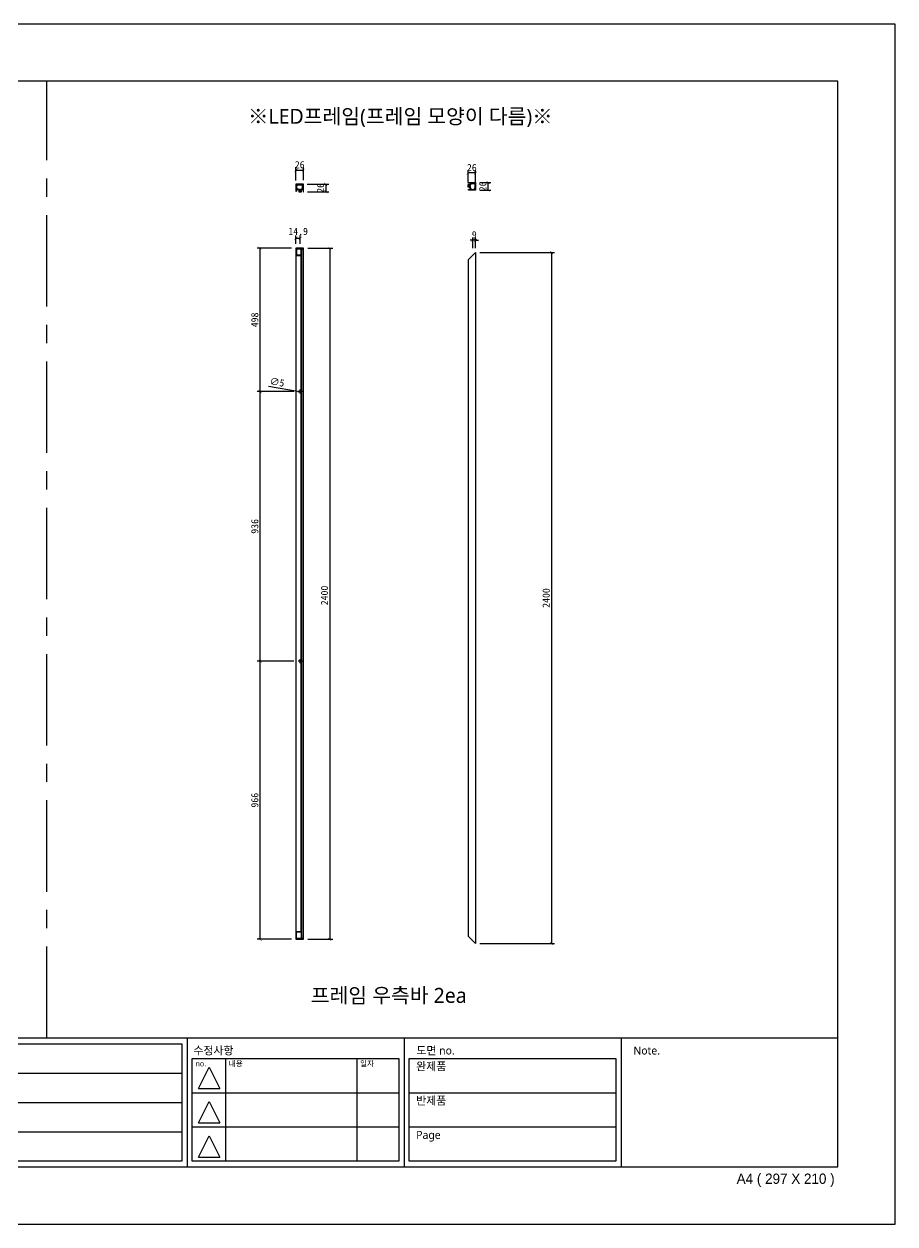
# Model space of a CAD drawing. Header units: millimetres. Extents: x -44117 to 256353, y -2095463 to 65325.
# Drawn here: x -33014 to -29988, y 57733 to 61900 of the extents above; entities that cross this region are included whole.
import ezdxf

# ---------------------------------------------------------------- set-up
doc = ezdxf.new("R2010")
doc.units = ezdxf.units.MM
doc.header["$LTSCALE"] = 10
doc.linetypes.add('CENTER', pattern=[50.8, 31.75, -6.35, 6.35, -6.35])
doc.layers.add('cen', color=1, linetype='CENTER')
doc.layers.add('도면층2', color=3, linetype='CENTER')
doc.styles.add('고딕', font='')
doc.styles.get('고딕').set_extended_font_data('HYgtrE')
doc.dimstyles.new('ISO-25', dxfattribs={"dimtxt": 2.5, "dimasz": 2.5, "dimexe": 1, "dimexo": 1, "dimtad": 1, "dimtxsty": 'Standard', "dimblk": 'ARCHTICK', "dimcen": 2.5, "dimadec": 0, "dimazin": 0, "dimtfac": 1, "dimtmove": 0, "dimatfit": 3, "dimfxl": 0, "dimarcsym": 0})

# ---------------------------------------------------------------- blocks, each defined once
blk = doc.blocks.new('A$C2EC13F1B')
at = {"color": 7}
for p, q in [((-3.67, -0.83), (-1.17, 4.17)), ((-1.17, 4.17), (1.33, -0.83))]:
    blk.add_line(p, q, dxfattribs=at)
blk.add_lwpolyline([(-3.67, -0.83), (1.33, -0.83)], dxfattribs=at)
blk = doc.blocks.new('a4 1scale')
at = {"color": 8}
for p, q in [((-15144.83, -4477.05), (-14867.83, -4477.05)), ((-15097.66, -4499.61), (-15097.66, -4477.05)), ((-15057.67, -4499.62), (-15057.67, -4477.06)), ((-15019.68, -4499.62), (-15019.68, -4477.06)), ((-14981.69, -4499.62), (-14981.69, -4477.06)), ((-14943.7, -4499.62), (-14943.7, -4477.06)), ((-14905.71, -4499.62), (-14905.71, -4477.06)), ((-15028.06, -4478.06), (-15028.06, -4498.62)), ((-14980.9, -4480.63), (-14944.7, -4480.63)), ((-14975.07, -4480.63), (-14975.07, -4498.62)), ((-14952.08, -4480.63), (-14952.08, -4498.62)), ((-14942.91, -4480.63), (-14906.71, -4480.63)), ((-15056.67, -4483.2), (-15020.68, -4483.2)), ((-15018.68, -4483.2), (-14982.69, -4483.2)), ((-14980.9, -4486.63), (-14944.7, -4486.63)), ((-14942.91, -4486.63), (-14906.71, -4486.63)), ((-15096.66, -4488.33), (-15058.67, -4488.34)), ((-15056.67, -4488.34), (-15020.68, -4488.34)), ((-15018.68, -4488.34), (-14982.69, -4488.34)), ((-15141.53, -4492.95), (-15101.88, -4492.95)), ((-15056.67, -4493.48), (-15020.68, -4493.48)), ((-15018.68, -4493.48), (-14982.69, -4493.48)), ((-14980.9, -4492.63), (-14944.7, -4492.63)), ((-14942.91, -4492.63), (-14906.71, -4492.63))]:
    blk.add_line(p, q, dxfattribs=at)
for points in [[(-15154.83, -4509.61), (-14857.83, -4509.61), (-14857.83, -4299.61), (-15154.83, -4299.61)], [(-15144.83, -4499.61), (-14867.83, -4499.61), (-14867.83, -4309.61), (-15144.83, -4309.61)]]:
    blk.add_lwpolyline(points, close=True)
for points in [[(-15143.82, -4478.05), (-15098.66, -4478.05), (-15098.66, -4498.61), (-15143.83, -4498.61)], [(-15058.67, -4478.06), (-15096.66, -4478.05), (-15096.66, -4498.61), (-15058.66, -4498.62)], [(-15056.67, -4478.06), (-15020.68, -4478.06), (-15020.68, -4498.62), (-15056.67, -4498.62)], [(-15018.68, -4478.06), (-14982.69, -4478.06), (-14982.69, -4498.62), (-15018.68, -4498.62)]]:
    blk.add_lwpolyline(points, close=True, dxfattribs=at)
for points in [[(-14944.7, -4480.63), (-14944.7, -4498.62), (-14980.9, -4498.62), (-14980.9, -4480.63)], [(-14906.71, -4480.63), (-14906.71, -4498.62), (-14942.91, -4498.62), (-14942.91, -4480.63)]]:
    blk.add_lwpolyline(points, dxfattribs=at)
at = {"color": 8, "xscale": 0.7469071166727064, "yscale": 0.7469071166727064, "zscale": 0.7469071166727064}
for p in [(-14977.06, -4485.3), (-14977.06, -4491.3), (-14977.06, -4497.29)]:
    blk.add_blockref('A$C2EC13F1B', p, dxfattribs=at)
at = {"color": 8, "style": '고딕'}
for s, insert, char_height, width, attachment_point in [('{\\fMalgun Gothic|b0|i0|c129|p50;PROJECT}', (-15095.45, -4478.74), 1.6004, 37.4801, 1), ('{\\fMalgun Gothic|b0|i0|c129|p50;설 계}', (-15055.65, -4478.55), 1.4003, 21.6513, 1), ('{\\fGulim|b0|i0|c129|p50;일자}', (-15027.2, -4478.57), 1.4, 24.7824, 1), ('{\\fMalgun Gothic|b0|i0|c129|p50;재 질}', (-15017.66, -4478.55), 1.4003, 21.6513, 1), ('{\\fMalgun Gothic|b0|i0|c129|p50;수정사항}', (-14980.67, -4478.55), 1.4003, 21.6513, 1), ('{\\fMalgun Gothic|b0|i0|c129|p50;도면 no.}', (-14941.63, -4478.55), 1.4003, 21.6513, 1), ('{\\fMalgun Gothic|b0|i0|c129|p50;Note.}', (-14903.64, -4478.55), 1.4003, 21.6513, 1), ('{\\fMalgun Gothic|b0|i0|c129|p50;no.}', (-14980.32, -4481.07), 0.96, 25.9815, 1), ('{\\fMalgun Gothic|b0|i0|c129|p50;내용}', (-14974.49, -4481.07), 0.96, 25.9815, 1), ('{\\fMalgun Gothic|b0|i0|c129|p50;일자}', (-14951.5, -4481.07), 0.96, 25.9815, 1), ('{\\fGulim|b0|i0|c129|p50;완\\fMalgun Gothic|b0|i0|c129|p50;제품}', (-14941.66, -4481.32), 1.4003, 21.6513, 1), ('{\\fMalgun Gothic|b0|i0|c129|p50;검 토}', (-15055.65, -4483.82), 1.4003, 21.6513, 1), ('{\\fMalgun Gothic|b0|i0|c129|p50;수 량}', (-15017.66, -4483.82), 1.4003, 21.6513, 1), ('{\\fMalgun Gothic|b0|i0|c129|p50;반제품}', (-14941.66, -4487.32), 1.4003, 21.6513, 1), ('{\\fMalgun Gothic|b0|i0|c129|p50;도면명}', (-15095.89, -4489.07), 1.6004, 37.4801, 1), ('{\\fMalgun Gothic|b0|i0|c129|p50;승 인}', (-15055.65, -4489.02), 1.4003, 21.6513, 1), ('{\\fMalgun Gothic|b0|i0|c129|p50;마 감}', (-15017.66, -4489.02), 1.4003, 21.6513, 1), ('{\\fMalgun Gothic|b0|i0|c129|p50;척 도 }', (-15055.65, -4494.02), 1.4003, 21.6513, 1), ('{\\fGulim|b0|i0|c129|p50;단 위}', (-15034.68, -4494.09), 1.4003, 21.6513, 1), ('{\\fMalgun Gothic|b0|i0|c129|p50;규 격 }', (-15017.66, -4494.02), 1.4003, 21.6513, 1), ('{\\fMalgun Gothic|b0|i0|c129|p50;Page}', (-14941.66, -4493.32), 1.4003, 21.6513, 1), ('mm', (-15024.45, -4496.13), 1.7, 15.2516, 5), ('{\\C8;P-01-01}', (-15144.37, -4500.78), 1.8004, 27.0059, 1), ('{\\C8;A4 ( 297 X 210 )}', (-14868.4, -4500.78), 1.8004, 27.0059, 3)]:
    blk.add_mtext(s, dxfattribs=dict(at, insert=insert, char_height=char_height, width=width, attachment_point=attachment_point))
blk = doc.blocks.new('_ArchTick')
at = {"color": 0, "linetype": 'ByBlock', "const_width": 0.15}
blk.add_lwpolyline([(-0.5, -0.5), (0.5, 0.5)], dxfattribs=at)
blk = doc.blocks.new('*D825')
at = {"color": 0, "lineweight": -2}
for p, q in [((-31430.3, 61106.9), (-31171.1, 61106.9)), ((-31181.1, 61106.9), (-31181.1, 58706.9)), ((-31430.3, 58706.9), (-31171.1, 58706.9))]:
    blk.add_line(p, q, dxfattribs=at)
at = {"layer": 'Defpoints', "color": 0}
for p in [(-31445.3, 61106.9), (-31445.3, 58706.9), (-31181.1, 58706.9)]:
    blk.add_point(p, dxfattribs=at)
at = {"color": 0, "lineweight": -2, "xscale": 10, "yscale": 10, "zscale": 10}
for p, rotation in [((-31181.1, 61106.9), 90), ((-31181.1, 58706.9), 270)]:
    blk.add_blockref('_ArchTick', p, dxfattribs=dict(at, rotation=rotation))
at = {"color": 0, "insert": (-31199.9, 59906.9), "char_height": 25, "attachment_point": 5, "rotation": 90}
blk.add_mtext('2400', dxfattribs=at)
blk = doc.blocks.new('*D819')
at = {"color": 0, "lineweight": -2}
for p, q in [((-31454.3, 61149.4), (-31464.3, 61149.4)), ((-31454.3, 61121.9), (-31454.3, 61159.4)), ((-31445.3, 61149.4), (-31454.3, 61149.4)), ((-31445.3, 61121.9), (-31445.3, 61159.4)), ((-31445.3, 61149.4), (-31435.3, 61149.4))]:
    blk.add_line(p, q, dxfattribs=at)
at = {"layer": 'Defpoints', "color": 0}
for p in [(-31454.3, 61149.4), (-31454.3, 61106.9), (-31445.3, 61106.9)]:
    blk.add_point(p, dxfattribs=at)
at = {"color": 0, "lineweight": -2, "xscale": 10, "yscale": 10, "zscale": 10}
blk.add_blockref('_ArchTick', (-31454.3, 61149.4), dxfattribs=at)
at = {"color": 0, "lineweight": -2, "xscale": 10, "yscale": 10, "zscale": 10, "rotation": 180}
blk.add_blockref('_ArchTick', (-31445.3, 61149.4), dxfattribs=at)
at = {"color": 0, "insert": (-31449.8, 61168.2), "char_height": 25, "attachment_point": 5}
blk.add_mtext('9', dxfattribs=at)
blk = doc.blocks.new('*D826')
at = {"color": 0, "lineweight": -2}
for p, q in [((-32164.7, 60642.7), (-32056.9, 60624.1)), ((-32051.9, 60623.3), (-32056.9, 60624.1)), ((-32051.9, 60623.3), (-32051.9, 60623.3))]:
    blk.add_line(p, q, dxfattribs=at)
at = {"layer": 'Defpoints', "color": 0}
for p in [(-32056.9, 60624.1), (-32051.9, 60623.3)]:
    blk.add_point(p, dxfattribs=at)
at = {"color": 0, "lineweight": -2, "xscale": 10, "yscale": 10, "zscale": 10}
for p, rotation in [((-32056.9, 60624.1), 350.2303854806272), ((-32051.9, 60623.3), 170.2303854806272)]:
    blk.add_blockref('_ArchTick', p, dxfattribs=dict(at, rotation=rotation))
at = {"color": 0, "insert": (-32134.8, 60656.6), "char_height": 25, "attachment_point": 5, "rotation": 350.2304}
blk.add_mtext('∅5', dxfattribs=at)
blk = doc.blocks.new('*D827')
at = {"color": 0, "lineweight": -2}
for p, q in [((-32028.3, 61121.7), (-31941.5, 61121.7)), ((-31951.5, 61121.7), (-31951.5, 58721.7)), ((-32028.3, 58721.7), (-31941.5, 58721.7))]:
    blk.add_line(p, q, dxfattribs=at)
at = {"layer": 'Defpoints', "color": 0}
for p in [(-32043.3, 61121.7), (-32043.3, 58721.7), (-31951.5, 58721.7)]:
    blk.add_point(p, dxfattribs=at)
at = {"color": 0, "lineweight": -2, "xscale": 10, "yscale": 10, "zscale": 10}
for p, rotation in [((-31951.5, 61121.7), 90), ((-31951.5, 58721.7), 270)]:
    blk.add_blockref('_ArchTick', p, dxfattribs=dict(at, rotation=rotation))
at = {"color": 0, "insert": (-31970.3, 59915.7), "char_height": 25, "attachment_point": 5, "rotation": 90}
blk.add_mtext('2400', dxfattribs=at)
blk = doc.blocks.new('*D820')
at = {"color": 0, "lineweight": -2}
for p, q in [((-32069.3, 61136.7), (-32069.3, 61166.1)), ((-32069.3, 61156.1), (-32054.4, 61156.1)), ((-32054.4, 61136.7), (-32054.4, 61166.1))]:
    blk.add_line(p, q, dxfattribs=at)
at = {"layer": 'Defpoints', "color": 0}
for p in [(-32054.4, 61156.1), (-32069.3, 61121.7), (-32054.4, 61121.7)]:
    blk.add_point(p, dxfattribs=at)
at = {"color": 0, "lineweight": -2, "xscale": 10, "yscale": 10, "zscale": 10, "rotation": 180}
blk.add_blockref('_ArchTick', (-32069.3, 61156.1), dxfattribs=at)
at = {"color": 0, "lineweight": -2, "xscale": 10, "yscale": 10, "zscale": 10}
blk.add_blockref('_ArchTick', (-32054.4, 61156.1), dxfattribs=at)
at = {"color": 0, "insert": (-32061.8, 61176.9), "char_height": 25, "attachment_point": 5}
blk.add_mtext('14,9', dxfattribs=at)
blk = doc.blocks.new('*D828')
at = {"color": 0, "lineweight": -2}
for p, q in [((-32080.9, 59687.7), (-32203.6, 59687.7)), ((-32193.6, 58721.7), (-32193.6, 59687.7)), ((-32084.3, 58721.7), (-32203.6, 58721.7))]:
    blk.add_line(p, q, dxfattribs=at)
at = {"layer": 'Defpoints', "color": 0}
for p in [(-32193.6, 59687.7), (-32065.9, 59687.7), (-32069.3, 58721.7)]:
    blk.add_point(p, dxfattribs=at)
at = {"color": 0, "lineweight": -2, "xscale": 10, "yscale": 10, "zscale": 10}
for p, rotation in [((-32193.6, 59687.7), 90), ((-32193.6, 58721.7), 270)]:
    blk.add_blockref('_ArchTick', p, dxfattribs=dict(at, rotation=rotation))
at = {"color": 0, "insert": (-32212.3, 59204.7), "char_height": 25, "attachment_point": 5, "rotation": 90}
blk.add_mtext('966', dxfattribs=at)
blk = doc.blocks.new('*D829')
at = {"color": 0, "lineweight": -2}
for p, q in [((-32080.9, 60623.7), (-32203.6, 60623.7)), ((-32193.6, 59687.7), (-32193.6, 60623.7)), ((-32076.4, 59687.7), (-32203.6, 59687.7))]:
    blk.add_line(p, q, dxfattribs=at)
at = {"layer": 'Defpoints', "color": 0}
for p in [(-32193.6, 60623.7), (-32065.9, 60623.7), (-32061.4, 59687.7)]:
    blk.add_point(p, dxfattribs=at)
at = {"color": 0, "lineweight": -2, "xscale": 10, "yscale": 10, "zscale": 10}
for p, rotation in [((-32193.6, 60623.7), 90), ((-32193.6, 59687.7), 270)]:
    blk.add_blockref('_ArchTick', p, dxfattribs=dict(at, rotation=rotation))
at = {"color": 0, "insert": (-32212.3, 60155.7), "char_height": 25, "attachment_point": 5, "rotation": 90}
blk.add_mtext('936', dxfattribs=at)
blk = doc.blocks.new('*D830')
at = {"color": 0, "lineweight": -2}
for p, q in [((-32084.3, 61121.7), (-32203.6, 61121.7)), ((-32193.6, 60623.7), (-32193.6, 61121.7)), ((-32076.4, 60623.7), (-32203.6, 60623.7))]:
    blk.add_line(p, q, dxfattribs=at)
at = {"layer": 'Defpoints', "color": 0}
for p in [(-32193.6, 61121.7), (-32069.3, 61121.7), (-32061.4, 60623.7)]:
    blk.add_point(p, dxfattribs=at)
at = {"color": 0, "lineweight": -2, "xscale": 10, "yscale": 10, "zscale": 10}
for p, rotation in [((-32193.6, 61121.7), 90), ((-32193.6, 60623.7), 270)]:
    blk.add_blockref('_ArchTick', p, dxfattribs=dict(at, rotation=rotation))
at = {"color": 0, "insert": (-32212.3, 60872.7), "char_height": 25, "attachment_point": 5, "rotation": 90}
blk.add_mtext('498', dxfattribs=at)
blk = doc.blocks.new('*D821')
at = {"color": 0, "lineweight": -2}
for p, q in [((-31471.3, 61352.7), (-31471.3, 61393)), ((-31445.3, 61352.7), (-31445.3, 61393)), ((-31445.3, 61383), (-31471.3, 61383))]:
    blk.add_line(p, q, dxfattribs=at)
at = {"layer": 'Defpoints', "color": 0}
for p in [(-31471.3, 61383), (-31471.3, 61337.7), (-31445.3, 61337.7)]:
    blk.add_point(p, dxfattribs=at)
at = {"color": 0, "lineweight": -2, "xscale": 10, "yscale": 10, "zscale": 10, "rotation": 180}
blk.add_blockref('_ArchTick', (-31471.3, 61383), dxfattribs=at)
at = {"color": 0, "lineweight": -2, "xscale": 10, "yscale": 10, "zscale": 10}
blk.add_blockref('_ArchTick', (-31445.3, 61383), dxfattribs=at)
at = {"color": 0, "insert": (-31458.3, 61401.7), "char_height": 25, "attachment_point": 5}
blk.add_mtext('26', dxfattribs=at)
blk = doc.blocks.new('*D822')
at = {"color": 0, "lineweight": -2}
for p, q in [((-31430.8, 61349.5), (-31391.7, 61349.5)), ((-31401.7, 61323.5), (-31401.7, 61349.5)), ((-31430.8, 61323.5), (-31391.7, 61323.5))]:
    blk.add_line(p, q, dxfattribs=at)
at = {"layer": 'Defpoints', "color": 0}
for p in [(-31445.8, 61349.5), (-31401.7, 61349.5), (-31445.8, 61323.5)]:
    blk.add_point(p, dxfattribs=at)
at = {"color": 0, "lineweight": -2, "xscale": 10, "yscale": 10, "zscale": 10}
for p, rotation in [((-31401.7, 61349.5), 90), ((-31401.7, 61323.5), 270)]:
    blk.add_blockref('_ArchTick', p, dxfattribs=dict(at, rotation=rotation))
at = {"color": 0, "insert": (-31420.4, 61336.5), "char_height": 25, "attachment_point": 5, "rotation": 90}
blk.add_mtext('26', dxfattribs=at)
blk = doc.blocks.new('*D823')
at = {"color": 0, "lineweight": -2}
for p, q in [((-32069.3, 61357.3), (-32069.3, 61402.7)), ((-32069.3, 61392.7), (-32043.3, 61392.7)), ((-32043.3, 61357.5), (-32043.3, 61402.7))]:
    blk.add_line(p, q, dxfattribs=at)
at = {"layer": 'Defpoints', "color": 0}
for p in [(-32043.3, 61392.7), (-32069.3, 61342.3), (-32043.3, 61342.5)]:
    blk.add_point(p, dxfattribs=at)
at = {"color": 0, "lineweight": -2, "xscale": 10, "yscale": 10, "zscale": 10, "rotation": 180}
blk.add_blockref('_ArchTick', (-32069.3, 61392.7), dxfattribs=at)
at = {"color": 0, "lineweight": -2, "xscale": 10, "yscale": 10, "zscale": 10}
blk.add_blockref('_ArchTick', (-32043.3, 61392.7), dxfattribs=at)
at = {"color": 0, "insert": (-32056.3, 61411.5), "char_height": 25, "attachment_point": 5}
blk.add_mtext('26', dxfattribs=at)
blk = doc.blocks.new('*D824')
at = {"color": 0, "lineweight": -2}
for p, q in [((-32029.9, 61344), (-31955.6, 61344)), ((-32029, 61318), (-31955.6, 61318)), ((-31965.6, 61344), (-31965.6, 61318))]:
    blk.add_line(p, q, dxfattribs=at)
at = {"layer": 'Defpoints', "color": 0}
for p in [(-32044.9, 61344), (-32044, 61318), (-31965.6, 61318)]:
    blk.add_point(p, dxfattribs=at)
at = {"color": 0, "lineweight": -2, "xscale": 10, "yscale": 10, "zscale": 10}
for p, rotation in [((-31965.6, 61344), 90), ((-31965.6, 61318), 270)]:
    blk.add_blockref('_ArchTick', p, dxfattribs=dict(at, rotation=rotation))
at = {"color": 0, "insert": (-31984.3, 61331), "char_height": 25, "attachment_point": 5, "rotation": 90}
blk.add_mtext('26', dxfattribs=at)

msp = doc.modelspace()

# ---------------------------------------------------------------- linework, layer by layer
for p, q in [((-32043.29756, 61121.69025), (-32069.29756, 61121.69025)), ((-32069.29756, 61121.69025), (-32069.29756, 58721.69025)), ((-32049.99756, 61095.69025), (-32069.29756, 61095.69025)), ((-32067.79756, 61118.69025), (-32067.79756, 61097.19025)), ((-32051.49756, 61118.69025), (-32067.79756, 61118.69025)), ((-32051.49756, 61097.19025), (-32067.79756, 61097.19025)), ((-32056.29756, 61121.69025), (-32056.29756, 61118.69025)), ((-32051.49756, 61097.19025), (-32051.49756, 61118.69025)), ((-32051.49756, 58747.69025), (-32051.49756, 61095.69025)), ((-32049.99756, 58724.69025), (-32049.99756, 61118.69025)), ((-32044.79756, 61118.69025), (-32049.99756, 61118.69025)), ((-32044.79756, 58724.69025), (-32044.79756, 61118.69025)), ((-32044.79756, 61097.19025), (-32044.79756, 61118.69025)), ((-32043.29756, 61095.69025), (-32044.79756, 61095.69025)), ((-32043.29756, 58721.69025), (-32043.29756, 61121.69025)), ((-31471.31726, 61080.85234), (-31445.31726, 61106.85234)), ((-31445.31726, 61106.85234), (-31445.31726, 58706.85234)), ((-31471.31726, 61080.85234), (-31471.31726, 58732.85234)), ((-32049.99756, 58747.69025), (-32069.29756, 58747.69025)), ((-32069.29756, 58721.69025), (-32043.29756, 58721.69025)), ((-32043.29756, 58721.69025), (-32069.29756, 58721.69025)), ((-32067.79756, 58724.69025), (-32067.79756, 58746.19025)), ((-32051.49756, 58746.19025), (-32067.79756, 58746.19025)), ((-32051.49756, 58724.69025), (-32067.79756, 58724.69025)), ((-32051.49756, 58746.19025), (-32051.49756, 58724.69025)), ((-32044.79756, 58724.69025), (-32049.99756, 58724.69025)), ((-32043.29756, 58747.69025), (-32044.79756, 58747.69025)), ((-31471.31726, 58732.85234), (-31445.31726, 58706.85234))]:
    msp.add_line(p, q)
for points in [[(-31470.18802, 61325.38491), (-31470.18802, 61325.38491), (-31470.18802, 61325.38491, -0.4142135624), (-31470.01403, 61325.60791), (-31469.24606, 61325.70272, 0.1357168379), (-31469.14756, 61325.74351, -0.1201861936), (-31467.74325, 61326.37601, -0.4322308638), (-31467.50818, 61326.20389), (-31467.47332, 61325.92158, 0.4142135624), (-31467.25032, 61325.74759), (-31466.61515, 61325.82601, 0.4142135624), (-31466.44116, 61326.04901), (-31466.51468, 61326.64449, -0.4142135624), (-31466.34069, 61326.86749), (-31465.54672, 61326.96551, -0.4142135624), (-31465.32372, 61326.79152), (-31465.2502, 61326.19604, 0.4142135624), (-31465.0272, 61326.02206), (-31463.93549, 61326.15684, 0.4142135624), (-31463.7615, 61326.37984), (-31464.74173, 61334.31956, 0.4142135624), (-31464.96473, 61334.49354), (-31466.05644, 61334.35876, 0.4142135624), (-31466.23043, 61334.13576), (-31466.15691, 61333.54028, -0.4142135624), (-31466.3309, 61333.31729), (-31467.12487, 61333.21926, -0.4142135624), (-31467.34787, 61333.39325), (-31467.42139, 61333.98873, 0.4142135624), (-31467.64439, 61334.16272), (-31468.27956, 61334.0843, 0.4142135624), (-31468.45355, 61333.8613), (-31468.4187, 61333.579, -0.4322308638), (-31468.60486, 61333.35487, -0.1201861936), (-31470.12083, 61333.62683, 0.1357168379), (-31470.22629, 61333.64244), (-31470.99426, 61333.54763, -0.4142135624), (-31471.21726, 61333.72161), (-31471.21726, 61342.32161, -0.4142135624), (-31470.71726, 61342.82161), (-31463.21726, 61342.82161), (-31463.21726, 61348.02161), (-31470.90844, 61348.02161, -0.4228503783), (-31471.21726, 61348.32149), (-31471.21726, 61349.22161, -0.4142135624), (-31470.91726, 61349.52161), (-31445.71726, 61349.52161, -0.4142135624), (-31445.21726, 61349.02161), (-31445.21726, 61324.02161, -0.4142135624), (-31445.71726, 61323.52161), (-31469.51984, 61323.52267, -0.4142135624), (-31470.01984, 61324.02267), (-31470.18802, 61325.38491)], [(-31467.71726, 61335.52161), (-31467.71726, 61341.32161), (-31463.21726, 61341.32161), (-31462.01726, 61341.32161, 0.4142135624), (-31461.71726, 61341.62161), (-31461.71726, 61342.82161), (-31461.71726, 61342.82161), (-31461.71726, 61346.52161), (-31446.71726, 61346.52161), (-31446.71726, 61342.52161), (-31448.21726, 61342.52161), (-31448.21726, 61329.02161), (-31449.41726, 61329.02161, 0.4142135624), (-31449.71726, 61328.72161), (-31449.71726, 61328.32161, 0.4142135624), (-31449.41726, 61328.02161), (-31446.71726, 61328.02161), (-31446.71726, 61325.02161), (-31462.71726, 61325.02161), (-31462.71726, 61327.72161, -0.4142135624), (-31462.41726, 61328.02161), (-31461.01726, 61328.02161, 0.4142135624), (-31460.71726, 61328.32161), (-31460.71726, 61328.72161, 0.4142135624), (-31461.01726, 61329.02161), (-31462.41226, 61329.02161, -0.4142135624), (-31462.71226, 61329.32161), (-31462.71226, 61335.22161, 0.4142135624), (-31463.01226, 61335.52161), (-31467.71726, 61335.52161)], [(-32067.43427, 61319.07717), (-32067.43427, 61319.07717), (-32067.43427, 61319.07717, 0.4142135624), (-32067.21127, 61319.25116), (-32067.11646, 61320.01913, -0.1357168379), (-32067.07567, 61320.11763, 0.1201861936), (-32066.44317, 61321.52194, 0.4322308638), (-32066.61529, 61321.75701), (-32066.8976, 61321.79187, -0.4142135624), (-32067.07158, 61322.01487), (-32066.99316, 61322.65004, -0.4142135624), (-32066.77017, 61322.82403), (-32066.17469, 61322.75051, 0.4142135624), (-32065.95169, 61322.9245), (-32065.85367, 61323.71847, 0.4142135624), (-32066.02765, 61323.94147), (-32066.62313, 61324.01499, -0.4142135624), (-32066.79712, 61324.23799), (-32066.66234, 61325.3297, -0.4142135624), (-32066.43934, 61325.50369), (-32058.49962, 61324.52346, -0.4142135624), (-32058.32563, 61324.30046), (-32058.46041, 61323.20875, -0.4142135624), (-32058.68341, 61323.03476), (-32059.27889, 61323.10828, 0.4142135624), (-32059.50189, 61322.93429), (-32059.59991, 61322.14032, 0.4142135624), (-32059.42593, 61321.91732), (-32058.83045, 61321.8438, -0.4142135624), (-32058.65646, 61321.62081), (-32058.73488, 61320.98563, -0.4142135624), (-32058.95788, 61320.81164), (-32059.24018, 61320.84649, 0.4322308638), (-32059.46431, 61320.66034, 0.1201861936), (-32059.19235, 61319.14436, -0.1357168379), (-32059.17674, 61319.0389), (-32059.27155, 61318.27093, 0.4142135624), (-32059.09756, 61318.04793), (-32050.49756, 61318.04793, 0.4142135624), (-32049.99756, 61318.54793), (-32049.99756, 61326.04793), (-32044.79756, 61326.04793), (-32044.79756, 61318.35675, 0.4228503783), (-32044.49769, 61318.04793), (-32043.59756, 61318.04793, 0.4142135624), (-32043.29756, 61318.34793), (-32043.29756, 61343.54793, 0.4142135624), (-32043.79756, 61344.04793), (-32068.79756, 61344.04793, 0.4142135624), (-32069.29756, 61343.54793), (-32069.2965, 61319.74535, 0.4142135624), (-32068.7965, 61319.24535), (-32067.43427, 61319.07717)], [(-32057.29756, 61321.54793), (-32051.49756, 61321.54793), (-32051.49756, 61326.04793), (-32051.49756, 61327.24793, -0.4142135624), (-32051.19756, 61327.54793), (-32049.99756, 61327.54793), (-32049.99756, 61327.54793), (-32046.29756, 61327.54793), (-32046.29756, 61342.54793), (-32050.29756, 61342.54793), (-32050.29756, 61341.04793), (-32063.79756, 61341.04793), (-32063.79756, 61339.84793, -0.4142135624), (-32064.09756, 61339.54793), (-32064.49756, 61339.54793, -0.4142135624), (-32064.79756, 61339.84793), (-32064.79756, 61342.54793), (-32067.79756, 61342.54793), (-32067.79756, 61326.54793), (-32065.09756, 61326.54793, 0.4142135624), (-32064.79756, 61326.84793), (-32064.79756, 61328.24793, -0.4142135624), (-32064.49756, 61328.54793), (-32064.09756, 61328.54793, -0.4142135624), (-32063.79756, 61328.24793), (-32063.79756, 61326.85293, 0.4142135624), (-32063.49756, 61326.55293), (-32057.59756, 61326.55293, -0.4142135624), (-32057.29756, 61326.25293), (-32057.29756, 61321.54793)]]:
    msp.add_lwpolyline(points, format="xyb")
for centre in [(-32054.39756, 60623.69025), (-32054.39756, 59687.69025)]:
    msp.add_circle(centre, 2.5)
at = {"layer": 'cen'}
msp.add_line((-32934.94127, 58378.93891), (-32934.94127, 61701.91753), dxfattribs=at)
at = {"layer": '도면층2'}
for p, q in [((-32047.39756, 60623.69025), (-32061.39756, 60623.69025)), ((-32054.39756, 60616.69025), (-32054.39756, 60630.69025)), ((-32047.39756, 59687.69025), (-32061.39756, 59687.69025)), ((-32054.39756, 59680.69025), (-32054.39756, 59694.69025))]:
    msp.add_line(p, q, dxfattribs=at)

# ---------------------------------------------------------------- block references
at = {"color": 1, "xscale": 19.845, "yscale": 19.845, "zscale": 19.845}
msp.add_blockref('a4 1scale', (264865.67611, 147226.10852), dxfattribs=at)

# ---------------------------------------------------------------- texts
at = {"color": 142, "char_height": 52.004575, "width": 1506.5379465, "attachment_point": 5, "style": '고딕'}
for s, insert in [('{\\fMalgun Gothic|b0|i0|c129|p50;\\C3;※LED프레임(프레임 모양이 다름)※}', (-31706.82036, 61573.95106)), ('{\\fMalgun Gothic|b0|i0|c129|p50;프레임 우측바 2ea}', (-31746.99603, 58524.06167))]:
    msp.add_mtext(s, dxfattribs=dict(at, insert=insert))

# ---------------------------------------------------------------- dimensions: what is measured, and where the dimension line sits
for base, p1, p2, picture, middle in [((-32043.29756, 61392.72306), (-32069.29756, 61342.29718), (-32043.29756, 61342.54118), '*D823', (-32056.29756, 61392.72306)), ((-32054.39756, 61156.06072), (-32069.29756, 61121.69025), (-32054.39756, 61121.69025), '*D820', (-32061.84756, 61156.06072))]:
    dim = msp.add_linear_dim(base=base, p1=p1, p2=p2, dimstyle='ISO-25', override={"dimscale": 10, "dimasz": 1, "dimexo": 1.5})
    dim.commit()
    dim.dimension.update_dxf_attribs({"geometry": picture, "text_midpoint": middle, "dimtype": 160})
for base, p1, p2, angle, picture, middle in [((-31471.31726, 61382.95182), (-31445.31726, 61337.67534), (-31471.31726, 61337.67534), 180, '*D821', (-31458.31726, 61382.95182)), ((-31965.58514, 61318.04793), (-32044.89048, 61344.04793), (-32044.04763, 61318.04793), 90, '*D824', (-31965.58514, 61331.04793)), ((-31401.69096, 61349.52161), (-31445.81726, 61323.52161), (-31445.81726, 61349.52161), 90, '*D822', (-31401.69096, 61336.52161)), ((-31454.31726, 61149.4372), (-31445.31726, 61106.85234), (-31454.31726, 61106.85234), 180, '*D819', (-31449.81726, 61149.4372)), ((-31951.54729, 58721.69025), (-32043.29756, 61121.69025), (-32043.29756, 58721.69025), 90, '*D827', (-31951.54729, 59915.69025))]:
    dim = msp.add_linear_dim(base=base, p1=p1, p2=p2, angle=angle, dimstyle='ISO-25', override={"dimscale": 10, "dimasz": 1, "dimexo": 1.5})
    dim.commit()
    dim.dimension.update_dxf_attribs({"geometry": picture, "text_midpoint": middle, "dimtype": 160})
for base, p1, p2, override, picture, middle in [((-32193.56968, 61121.69025), (-32061.39756, 60623.69025), (-32069.29756, 61121.69025), {"dimscale": 10, "dimasz": 1, "dimexo": 1.5, "dimtmove": 1}, '*D830', (-32212.31968, 60872.69025)), ((-31181.11219, 58706.85234), (-31445.31726, 61106.85234), (-31445.31726, 58706.85234), {"dimscale": 10, "dimasz": 1, "dimexo": 1.5}, '*D825', (-31199.86219, 59906.85234)), ((-32193.56968, 60623.69025), (-32061.39756, 59687.69025), (-32065.89756, 60623.69025), {"dimscale": 10, "dimasz": 1, "dimexo": 1.5, "dimtmove": 1}, '*D829', (-32212.31968, 60155.69025)), ((-32193.56968, 59687.69025), (-32069.29756, 58721.69025), (-32065.89756, 59687.69025), {"dimscale": 10, "dimasz": 1, "dimexo": 1.5}, '*D828', (-32212.31968, 59204.69025))]:
    dim = msp.add_linear_dim(base=base, p1=p1, p2=p2, angle=90, dimstyle='ISO-25', override=override)
    dim.commit()
    dim.dimension.update_dxf_attribs({"geometry": picture, "text_midpoint": middle})
dim = msp.add_diameter_dim_2p(p1=(-32051.93382, 60623.26603), p2=(-32056.86131, 60624.11447), dimstyle='ISO-25', override={"dimscale": 10, "dimasz": 1, "dimexo": 1.5})
dim.commit()
dim.dimension.update_dxf_attribs({"geometry": '*D826', "text_midpoint": (-32138.02344, 60638.08928), "dimtype": 163})

doc.saveas('drawing.dxf')
